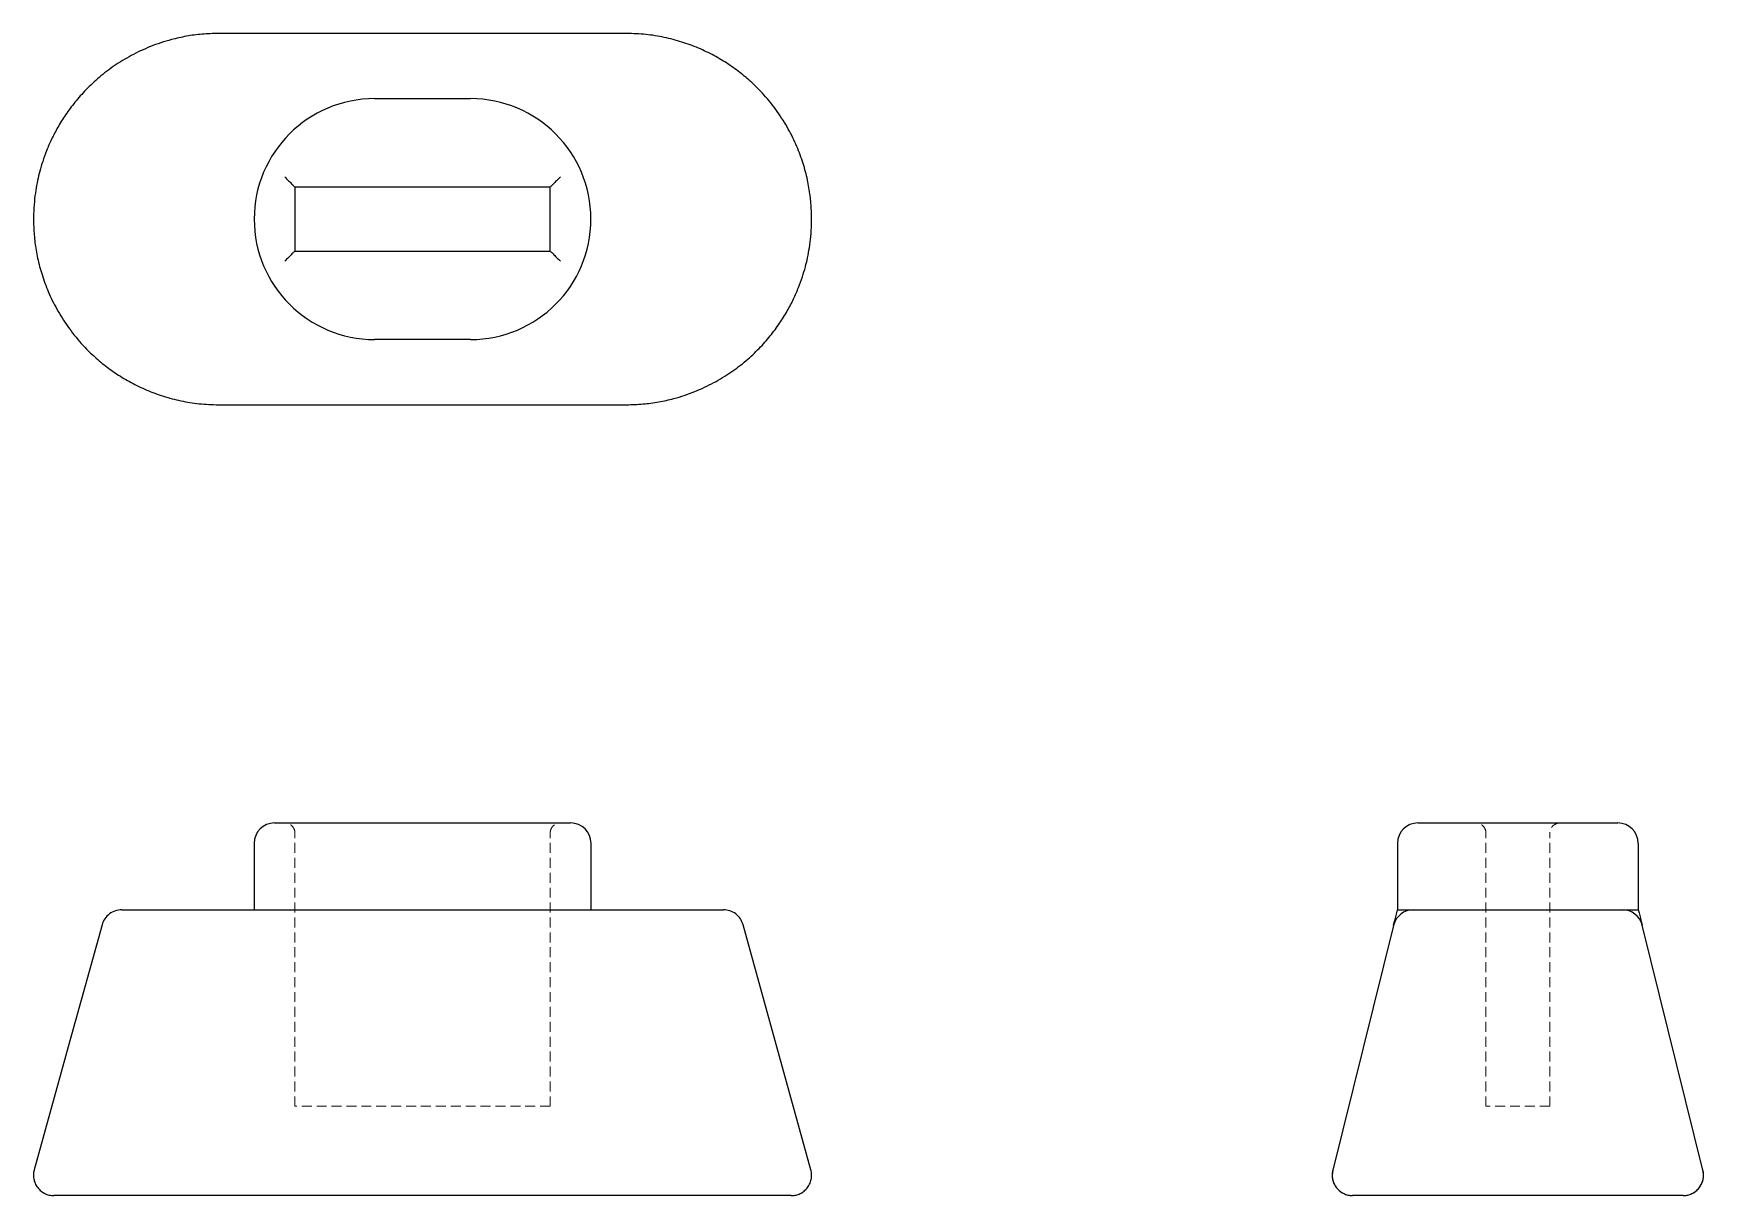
# Model space of a CAD drawing. Header units: millimetres. Extents: x 33 to 247, y 33 to 182.
import ezdxf

# ---------------------------------------------------------------- set-up
doc = ezdxf.new("R2010")
doc.units = ezdxf.units.MM
doc.linetypes.add('HIDDEN', pattern=[1.905, 1.27, -0.635])

msp = doc.modelspace()

# ---------------------------------------------------------------- linework, layer by layer
at = {"color": 7, "linetype": 'Continuous', "lineweight": 25}
for p, q in [((76.87, 173.39), (89.13, 173.39)), ((99.31, 162.08), (66.69, 162.08)), ((66.69, 162.08), (66.69, 153.92)), ((99.31, 153.92), (99.31, 162.08)), ((66.69, 153.92), (99.31, 153.92)), ((89.13, 142.61), (76.87, 142.61)), ((64.08, 80.82), (76.87, 80.82)), ((76.87, 80.82), (89.13, 80.82)), ((89.13, 80.82), (101.92, 80.82)), ((210.22, 80.82), (235.78, 80.82)), ((61.47, 78.21), (61.47, 69.73)), ((104.53, 69.73), (104.53, 78.21)), ((207.61, 78.21), (207.61, 69.73)), ((238.39, 78.21), (238.39, 69.73)), ((57.95, 69.73), (69.21, 69.73)), ((76.87, 69.73), (89.13, 69.73)), ((96.79, 69.73), (108.05, 69.73)), ((207.1, 67.7), (199.35, 36.45)), ((246.66, 36.44), (238.89, 67.75)), ((199.34, 36.44), (199.34, 36.44))]:
    msp.add_line(p, q, dxfattribs=at)
at = {"color": 7, "linetype": 'HIDDEN', "lineweight": 18}
for p, q in [((66.69, 44.61), (66.69, 79.51)), ((99.31, 44.61), (99.31, 79.51)), ((218.92, 44.61), (218.92, 79.51)), ((227.08, 44.61), (227.08, 79.51)), ((207.61, 69.73), (207.43, 69.03)), ((99.31, 44.61), (66.69, 44.61)), ((227.08, 44.61), (218.92, 44.61))]:
    msp.add_line(p, q, dxfattribs=at)
at = {"color": 7, "linetype": 'HIDDEN', "lineweight": 18, "flags": 128}
for points in [[(209.65, 69.73), (209.65, 69.73)], [(209.65, 69.73), (209.65, 69.73)], [(236.35, 69.73), (236.35, 69.73)], [(236.35, 69.73), (236.35, 69.73)], [(207.11, 67.75), (207.11, 67.75)], [(207.11, 67.75), (207.11, 67.75)], [(238.89, 67.75), (238.89, 67.75)], [(238.89, 67.75), (238.89, 67.75)], [(201.88, 33.2), (201.88, 33.2)]]:
    msp.add_lwpolyline(points, dxfattribs=at)
at = {"color": 7, "linetype": 'Continuous', "lineweight": 25, "flags": 128}
for points in [[(42.03, 67.81), (37.92, 52.98), (33.36, 36.5)], [(132.64, 36.5), (128.08, 52.98), (123.97, 67.81)]]:
    msp.add_lwpolyline(points, dxfattribs=at)
at = {"color": 7, "linetype": 'Continuous', "lineweight": 25}
for centre, radius, start, end in [((76.87, 158), 15.39, 90, 270), ((89.13, 158), 15.39, 270, 90), ((64.08, 78.21), 2.61, 90, 180), ((101.92, 78.21), 2.61, 0, 90), ((210.22, 78.21), 2.61, 90, 180), ((235.78, 78.21), 2.61, 0, 90), ((209.65, 67.12), 2.61, 90, 166.0601), ((236.35, 67.12), 2.61, 13.9399, 90), ((201.88, 35.81), 2.61, 166.0539, 269.9997), ((244.12, 35.81), 2.61, 270.0003, 13.9461)]:
    msp.add_arc(centre, radius, start, end, dxfattribs=at)
for points, knots in [([(56.91, 181.73), (56.21, 181.71), (54.84, 181.67), (52.83, 181.39), (50.61, 180.9), (48.23, 180.1), (45.78, 178.96), (43.59, 177.63), (41.66, 176.15), (39.99, 174.59), (38.57, 172.98), (37.37, 171.37), (36.38, 169.78), (35.58, 168.25), (34.94, 166.78), (34.45, 165.42), (34.07, 164.15), (33.78, 162.92), (33.54, 161.62), (33.36, 160.19), (33.26, 158.6), (33.28, 156.86), (33.44, 154.97), (33.78, 152.96), (34.34, 150.85), (35.14, 148.66), (36.24, 146.43), (37.64, 144.2), (39.17, 142.28), (40.74, 140.68), (42.26, 139.37), (43.93, 138.16), (45.76, 137.07), (47.75, 136.11), (49.87, 135.33), (52.12, 134.74), (54.47, 134.35), (56.09, 134.3), (56.91, 134.27)], [0, 0, 0, 0, 0.028173, 0.055365, 0.081713, 0.119886, 0.156259, 0.190533, 0.223215, 0.254064, 0.282824, 0.30971, 0.334904, 0.358294, 0.379714, 0.399185, 0.416813, 0.432956, 0.450459, 0.4699, 0.491285, 0.514665, 0.540117, 0.56758, 0.596875, 0.628148, 0.661671, 0.69706, 0.734239, 0.760315, 0.787353, 0.815128, 0.843689, 0.873327, 0.903845, 0.93493, 0.966867, 1, 1, 1, 1]), ([(109.09, 181.73), (107.79, 181.73), (105.3, 181.73), (101.72, 181.73), (98.47, 181.73), (95.55, 181.73), (93.1, 181.73), (91.08, 181.73), (89.46, 181.73), (88.04, 181.73), (86.74, 181.73), (85.27, 181.73), (83.46, 181.73), (81.22, 181.73), (78.66, 181.73), (75.77, 181.73), (72.59, 181.73), (69.1, 181.73), (65.32, 181.73), (61.22, 181.73), (58.38, 181.73), (56.91, 181.73)], [0, 0, 0, 0, 0.074878, 0.143303, 0.205568, 0.261642, 0.311525, 0.346374, 0.377402, 0.404607, 0.42806, 0.452493, 0.489141, 0.532007, 0.581092, 0.636394, 0.697915, 0.76439, 0.836863, 0.915308, 1, 1, 1, 1]), ([(109.09, 134.27), (109.79, 134.29), (111.16, 134.33), (113.17, 134.61), (115.39, 135.1), (117.77, 135.9), (120.22, 137.04), (122.41, 138.37), (124.34, 139.85), (126.01, 141.41), (127.43, 143.02), (128.63, 144.63), (129.62, 146.22), (130.42, 147.75), (131.06, 149.22), (131.55, 150.58), (131.93, 151.85), (132.22, 153.08), (132.46, 154.38), (132.64, 155.81), (132.74, 157.4), (132.72, 159.14), (132.56, 161.03), (132.22, 163.04), (131.66, 165.15), (130.86, 167.34), (129.76, 169.57), (128.36, 171.8), (126.83, 173.72), (125.26, 175.32), (123.74, 176.63), (122.07, 177.84), (120.24, 178.93), (118.25, 179.89), (116.13, 180.67), (113.88, 181.26), (111.53, 181.65), (109.91, 181.7), (109.09, 181.73)], [0, 0, 0, 0, 0.028173, 0.055365, 0.081713, 0.119886, 0.156259, 0.190533, 0.223215, 0.254064, 0.282824, 0.30971, 0.334904, 0.358294, 0.379714, 0.399185, 0.416813, 0.432956, 0.450459, 0.4699, 0.491285, 0.514665, 0.540117, 0.56758, 0.596875, 0.628148, 0.661671, 0.69706, 0.734239, 0.760315, 0.787353, 0.815128, 0.843689, 0.873327, 0.903845, 0.93493, 0.966867, 1, 1, 1, 1]), ([(65.39, 163.38), (65.54, 163.23), (65.71, 163.06), (66.03, 162.74), (66.18, 162.59), (66.44, 162.33), (66.54, 162.23), (66.66, 162.1), (66.69, 162.08), (66.69, 162.08)], [0, 0, 0, 0, 0.25, 0.25, 0.5, 0.5, 0.75, 0.75, 1, 1, 1, 1]), ([(100.61, 163.38), (100.46, 163.23), (100.29, 163.06), (99.97, 162.74), (99.82, 162.59), (99.56, 162.33), (99.46, 162.23), (99.34, 162.1), (99.31, 162.08), (99.31, 162.08)], [0, 0, 0, 0, 0.25, 0.25, 0.5, 0.5, 0.75, 0.75, 1, 1, 1, 1]), ([(66.69, 153.92), (66.69, 153.92), (66.66, 153.9), (66.54, 153.77), (66.44, 153.67), (66.18, 153.41), (66.03, 153.26), (65.71, 152.94), (65.54, 152.77), (65.39, 152.62)], [0, 0, 0, 0, 0.25, 0.25, 0.5, 0.5, 0.75, 0.75, 1, 1, 1, 1]), ([(99.31, 153.92), (99.31, 153.92), (99.34, 153.9), (99.46, 153.77), (99.56, 153.67), (99.82, 153.41), (99.97, 153.26), (100.29, 152.94), (100.46, 152.77), (100.61, 152.62)], [0, 0, 0, 0, 0.25, 0.25, 0.5, 0.5, 0.75, 0.75, 1, 1, 1, 1]), ([(56.91, 134.27), (58.21, 134.27), (60.7, 134.27), (64.28, 134.27), (67.53, 134.27), (70.45, 134.27), (72.9, 134.27), (74.92, 134.27), (76.54, 134.27), (77.96, 134.27), (79.26, 134.27), (80.73, 134.27), (82.54, 134.27), (84.78, 134.27), (87.34, 134.27), (90.23, 134.27), (93.41, 134.27), (96.9, 134.27), (100.68, 134.27), (104.78, 134.27), (107.62, 134.27), (109.09, 134.27)], [0, 0, 0, 0, 0.074878, 0.143303, 0.205568, 0.261642, 0.311525, 0.346374, 0.377402, 0.404607, 0.42806, 0.452493, 0.489141, 0.532007, 0.581092, 0.636394, 0.697915, 0.76439, 0.836863, 0.915308, 1, 1, 1, 1]), ([(44.54, 69.73), (44.27, 69.7), (43.7, 69.65), (42.94, 69.23), (42.33, 68.6), (42.13, 68.07), (42.03, 67.81)], [0, 0, 0, 0, 0.243272, 0.5, 0.756727, 1, 1, 1, 1]), ([(44.54, 69.73), (44.54, 69.73), (44.63, 69.73), (44.97, 69.73), (45.23, 69.73), (45.9, 69.73), (46.32, 69.73), (47.28, 69.73), (47.84, 69.73), (49.09, 69.73), (49.77, 69.73), (51.22, 69.73), (52.01, 69.73), (53.63, 69.73), (54.47, 69.73), (56.18, 69.73), (57.07, 69.73), (57.95, 69.73)], [0.003206861, 0.003206861, 0.003206861, 0.003206861, 0.003607718, 0.003607718, 0.004008576, 0.004008576, 0.004409433, 0.004409433, 0.004810291, 0.004810291, 0.005211149, 0.005211149, 0.005612006, 0.005612006, 0.006012864, 0.006012864, 0.006413721, 0.006413721, 0.006413721, 0.006413721]), ([(69.21, 69.73), (70.38, 69.73), (71.6, 69.73), (73.53, 69.73), (74.2, 69.73), (75.19, 69.73), (75.53, 69.73), (76.03, 69.73), (76.2, 69.73), (76.45, 69.73), (76.53, 69.73), (76.7, 69.73), (76.79, 69.73), (76.87, 69.73)], [0, 0, 0, 0, 0.5, 0.5, 0.75, 0.75, 0.875, 0.875, 0.9375, 0.9375, 0.96875, 0.96875, 1, 1, 1, 1]), ([(89.13, 69.73), (89.21, 69.73), (89.3, 69.73), (89.47, 69.73), (89.55, 69.73), (89.8, 69.73), (89.97, 69.73), (90.47, 69.73), (90.8, 69.73), (91.79, 69.73), (92.44, 69.73), (93.72, 69.73), (94.36, 69.73), (95.61, 69.73), (96.21, 69.73), (96.79, 69.73)], [0, 0, 0, 0, 0.03125, 0.03125, 0.0625, 0.0625, 0.125, 0.125, 0.25, 0.25, 0.5, 0.5, 0.75, 0.75, 1, 1, 1, 1]), ([(108.05, 69.73), (108.93, 69.73), (109.8, 69.73), (111.51, 69.73), (112.36, 69.73), (113.99, 69.73), (114.76, 69.73), (116.22, 69.73), (116.91, 69.73), (118.77, 69.73), (119.76, 69.73), (121.1, 69.73), (121.46, 69.73), (121.46, 69.73)], [0, 0, 0, 0, 0.000400858, 0.000400858, 0.000801715, 0.000801715, 0.001202573, 0.001202573, 0.00160343, 0.00160343, 0.002405145, 0.002405145, 0.003206861, 0.003206861, 0.003206861, 0.003206861]), ([(123.97, 67.81), (123.87, 68.07), (123.67, 68.6), (123.06, 69.23), (122.3, 69.65), (121.73, 69.7), (121.46, 69.73)], [0, 0, 0, 0, 0.243273, 0.5, 0.756728, 1, 1, 1, 1]), ([(207.11, 67.75), (207.11, 67.75), (207.18, 68), (207.36, 68.72), (207.48, 69.2), (207.61, 69.73)], [0, 0, 0, 0, 0.5, 0.5, 1, 1, 1, 1]), ([(207.61, 69.73), (207.61, 69.73), (207.61, 69.73), (207.61, 69.73), (207.61, 69.73), (207.62, 69.73), (207.63, 69.73), (207.66, 69.73), (207.69, 69.73), (207.82, 69.73), (207.95, 69.73), (208.29, 69.73), (208.51, 69.73), (209.02, 69.73), (209.31, 69.73), (209.65, 69.73)], [0, 0, 0, 0, 0.03125, 0.03125, 0.0625, 0.0625, 0.125, 0.125, 0.25, 0.25, 0.5, 0.5, 0.75, 0.75, 1, 1, 1, 1]), ([(209.65, 69.73), (209.65, 69.73), (209.73, 69.73), (210.06, 69.73), (210.32, 69.73), (210.99, 69.73), (211.39, 69.73), (212.36, 69.73), (212.92, 69.73), (214.77, 69.73), (216.26, 69.73), (219.48, 69.73), (221.24, 69.73), (223.86, 69.73), (224.75, 69.73), (226.46, 69.73), (227.3, 69.73), (228.92, 69.73), (229.7, 69.73), (231.15, 69.73), (231.83, 69.73), (233.08, 69.73), (233.63, 69.73), (234.59, 69.73), (235.01, 69.73), (235.68, 69.73), (235.93, 69.73), (236.27, 69.73), (236.35, 69.73), (236.35, 69.73)], [0, 0, 0, 0, 0.000400858, 0.000400858, 0.000801715, 0.000801715, 0.001202573, 0.001202573, 0.00160343, 0.00160343, 0.002405145, 0.002405145, 0.003206861, 0.003206861, 0.003607718, 0.003607718, 0.004008576, 0.004008576, 0.004409433, 0.004409433, 0.004810291, 0.004810291, 0.005211149, 0.005211149, 0.005612006, 0.005612006, 0.006012864, 0.006012864, 0.006413721, 0.006413721, 0.006413721, 0.006413721]), ([(236.35, 69.73), (237.02, 69.73), (237.53, 69.73), (238.04, 69.73), (238.18, 69.73), (238.31, 69.73), (238.34, 69.73), (238.37, 69.73), (238.38, 69.73), (238.39, 69.73), (238.39, 69.73), (238.39, 69.73), (238.39, 69.73), (238.39, 69.73)], [0, 0, 0, 0, 0.5, 0.5, 0.75, 0.75, 0.875, 0.875, 0.9375, 0.9375, 0.96875, 0.96875, 1, 1, 1, 1]), ([(238.39, 69.73), (238.52, 69.21), (238.64, 68.72), (238.82, 68), (238.89, 67.75), (238.89, 67.75)], [0, 0, 0, 0, 0.5, 0.5, 1, 1, 1, 1]), ([(33.36, 36.5), (33.33, 36.35), (33.25, 36.01), (33.27, 35.47), (33.4, 34.9), (33.69, 34.34), (34.12, 33.84), (34.66, 33.47), (35.26, 33.24), (35.67, 33.21), (35.88, 33.2)], [0, 0, 0, 0, 0.100482, 0.212523, 0.335237, 0.466486, 0.602864, 0.740087, 0.873725, 1, 1, 1, 1]), ([(130.12, 33.2), (130.29, 33.21), (130.63, 33.23), (131.14, 33.39), (131.66, 33.67), (132.12, 34.09), (132.49, 34.64), (132.7, 35.26), (132.76, 35.9), (132.68, 36.31), (132.64, 36.5)], [0, 0, 0, 0, 0.100482, 0.212523, 0.335237, 0.466486, 0.602865, 0.740088, 0.873725, 1, 1, 1, 1]), ([(199.34, 36.44), (199.31, 36.28), (199.25, 35.95), (199.28, 35.42), (199.42, 34.86), (199.71, 34.31), (200.14, 33.83), (200.67, 33.47), (201.26, 33.24), (201.68, 33.21), (201.88, 33.2)], [0, 0, 0, 0, 0.100796, 0.212945, 0.335561, 0.466557, 0.602642, 0.739677, 0.873364, 1, 1, 1, 1]), ([(244.12, 33.2), (244.28, 33.21), (244.62, 33.23), (245.13, 33.38), (245.64, 33.66), (246.1, 34.07), (246.47, 34.6), (246.69, 35.2), (246.76, 35.83), (246.69, 36.24), (246.66, 36.44)], [0, 0, 0, 0, 0.100796, 0.212945, 0.335561, 0.466557, 0.602642, 0.739677, 0.873364, 1, 1, 1, 1]), ([(56.92, 33.2), (54.13, 33.2), (51.45, 33.2), (47.6, 33.2), (46.38, 33.2), (44.1, 33.2), (43.02, 33.2), (41.07, 33.2), (40.2, 33.2), (38.67, 33.2), (38, 33.2), (36.95, 33.2), (36.56, 33.2), (36.01, 33.2), (35.88, 33.2), (35.88, 33.2)], [0, 0, 0, 0, 0.001256476, 0.001256476, 0.001884714, 0.001884714, 0.002512951, 0.002512951, 0.003141189, 0.003141189, 0.003769427, 0.003769427, 0.004397665, 0.004397665, 0.005025903, 0.005025903, 0.005025903, 0.005025903]), ([(109.08, 33.2), (106.91, 33.2), (104.73, 33.2), (100.39, 33.2), (93.87, 33.2), (83, 33.2), (72.13, 33.2), (65.61, 33.2), (61.27, 33.2), (59.09, 33.2), (56.92, 33.2)], [0, 0, 0, 0, 0.000999616, 0.000999616, 0.001999232, 0.003998463, 0.005997695, 0.00699731, 0.00699731, 0.007996926, 0.007996926, 0.007996926, 0.007996926]), ([(130.12, 33.2), (130.12, 33.2), (129.99, 33.2), (129.45, 33.2), (129.05, 33.2), (128, 33.2), (127.34, 33.2), (125.81, 33.2), (124.94, 33.2), (122.99, 33.2), (121.91, 33.2), (119.62, 33.2), (118.41, 33.2), (115.85, 33.2), (114.53, 33.2), (111.84, 33.2), (110.48, 33.2), (109.08, 33.2)], [0.005025903, 0.005025903, 0.005025903, 0.005025903, 0.005654141, 0.005654141, 0.006282379, 0.006282379, 0.006910616, 0.006910616, 0.007538854, 0.007538854, 0.008167092, 0.008167092, 0.00879533, 0.00879533, 0.009423568, 0.009423568, 0.010051806, 0.010051806, 0.010051806, 0.010051806]), ([(244.12, 33.2), (244.11, 33.2), (243.57, 33.2), (241.97, 33.2), (241.31, 33.2), (239.78, 33.2), (238.9, 33.2), (236.93, 33.2), (235.87, 33.2), (233.58, 33.2), (232.34, 33.2), (229.8, 33.2), (228.48, 33.2), (225.77, 33.2), (224.38, 33.2), (221.63, 33.2), (220.25, 33.2), (217.53, 33.2), (216.21, 33.2), (213.67, 33.2), (212.43, 33.2), (210.14, 33.2), (209.07, 33.2), (207.12, 33.2), (206.23, 33.2), (204.69, 33.2), (204.04, 33.2), (202.97, 33.2), (202.57, 33.2), (202.02, 33.2), (201.88, 33.2), (201.88, 33.2)], [0, 0, 0, 0, 0.00125648, 0.00125648, 0.00188471, 0.00188471, 0.00251295, 0.00251295, 0.00314119, 0.00314119, 0.00376943, 0.00376943, 0.00439767, 0.00439767, 0.0050259, 0.0050259, 0.00565414, 0.00565414, 0.00628238, 0.00628238, 0.00691062, 0.00691062, 0.00753885, 0.00753885, 0.00816709, 0.00816709, 0.00879533, 0.00879533, 0.00942357, 0.00942357, 0.01005181, 0.01005181, 0.01005181, 0.01005181])]:
    msp.add_open_spline(points, degree=3, knots=knots, dxfattribs=at)
at = {"color": 7, "linetype": 'HIDDEN', "lineweight": 18}
for points in [[(66.69, 79.51), (66.69, 79.67), (66.66, 79.83), (66.54, 80.15), (66.44, 80.31), (66.18, 80.56), (66.03, 80.66), (65.71, 80.79), (65.54, 80.82), (65.39, 80.82)], [(99.31, 79.51), (99.31, 79.67), (99.34, 79.83), (99.46, 80.15), (99.56, 80.31), (99.82, 80.56), (99.97, 80.66), (100.29, 80.79), (100.46, 80.82), (100.61, 80.82)], [(218.92, 79.51), (218.92, 79.67), (218.9, 79.83), (218.77, 80.15), (218.67, 80.31), (218.41, 80.56), (218.26, 80.66), (217.94, 80.79), (217.77, 80.82), (217.62, 80.82)], [(228.38, 80.82), (228.23, 80.82), (228.06, 80.79), (227.74, 80.66), (227.59, 80.56), (227.33, 80.31), (227.23, 80.15), (227.1, 79.83), (227.08, 79.67), (227.08, 79.51)]]:
    msp.add_open_spline(points, degree=3, knots=[0, 0, 0, 0, 0.25, 0.25, 0.5, 0.5, 0.75, 0.75, 1, 1, 1, 1], dxfattribs=at)

doc.saveas('drawing.dxf')
